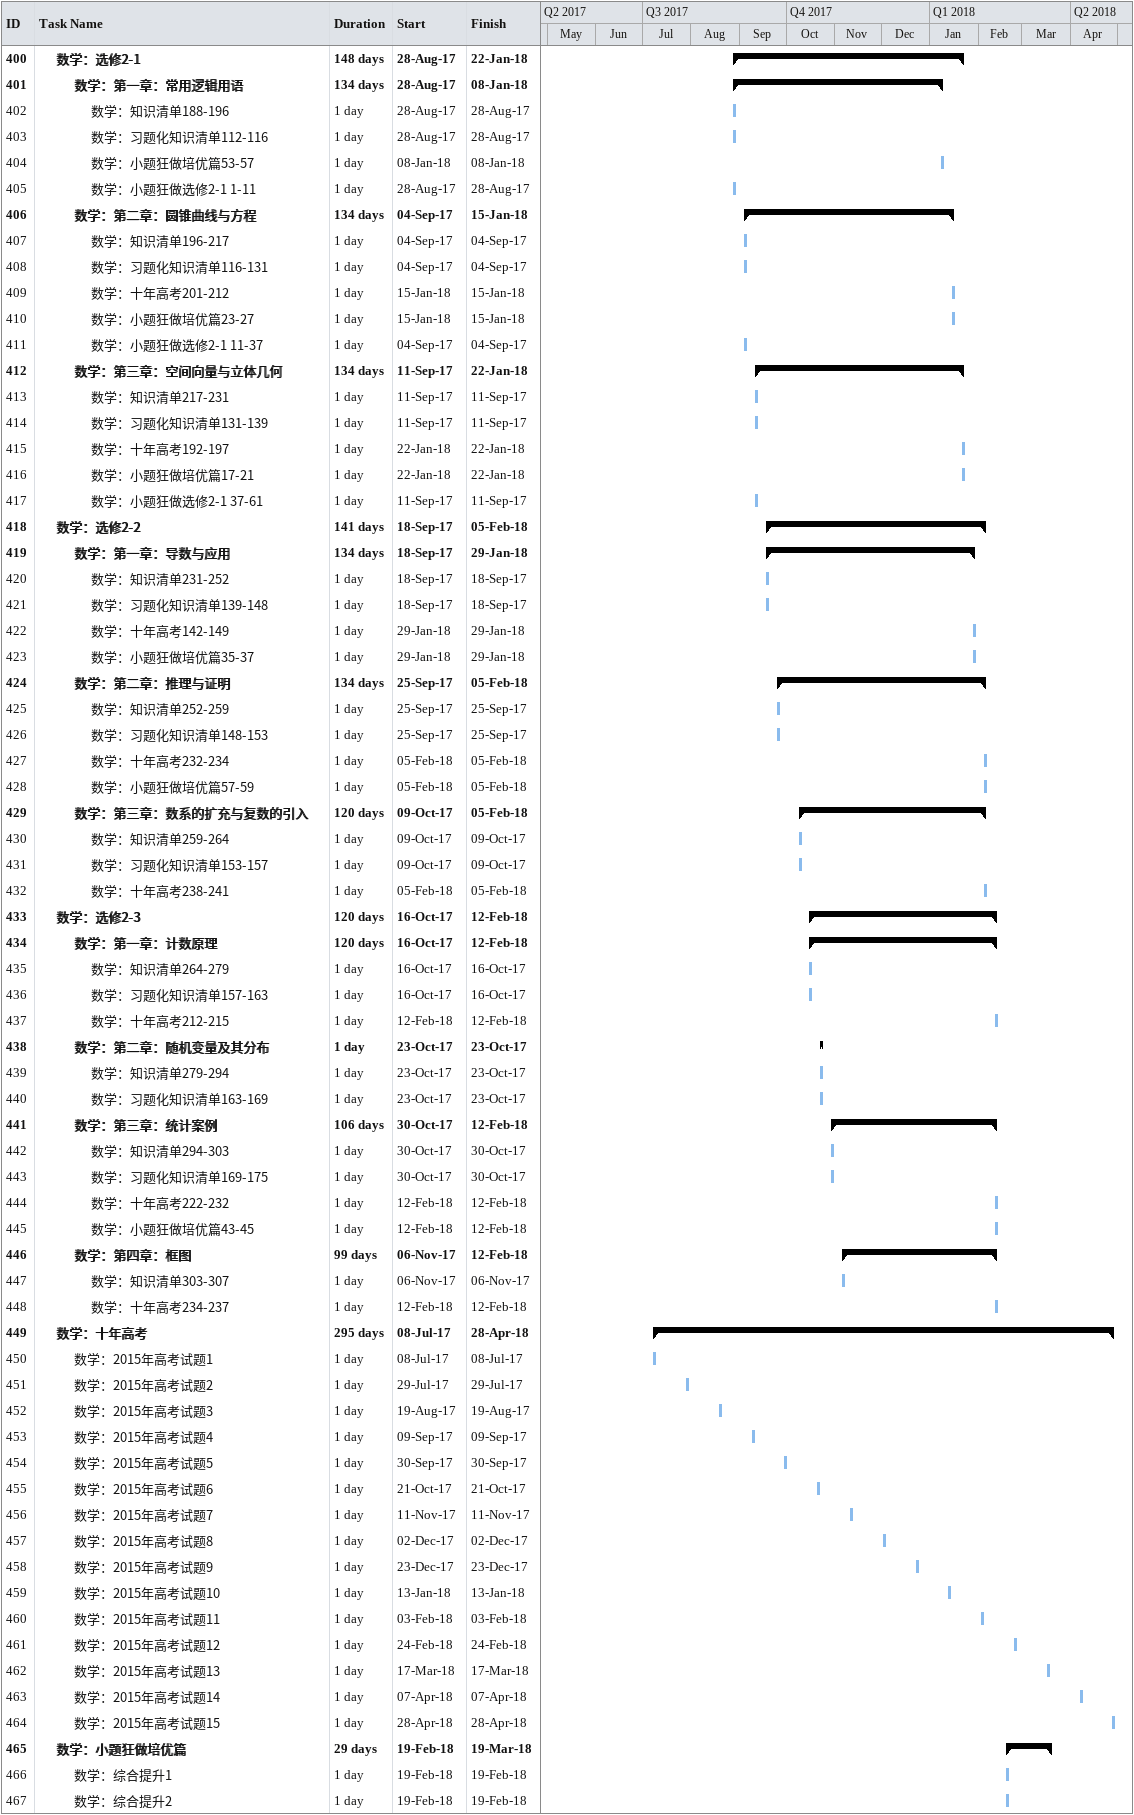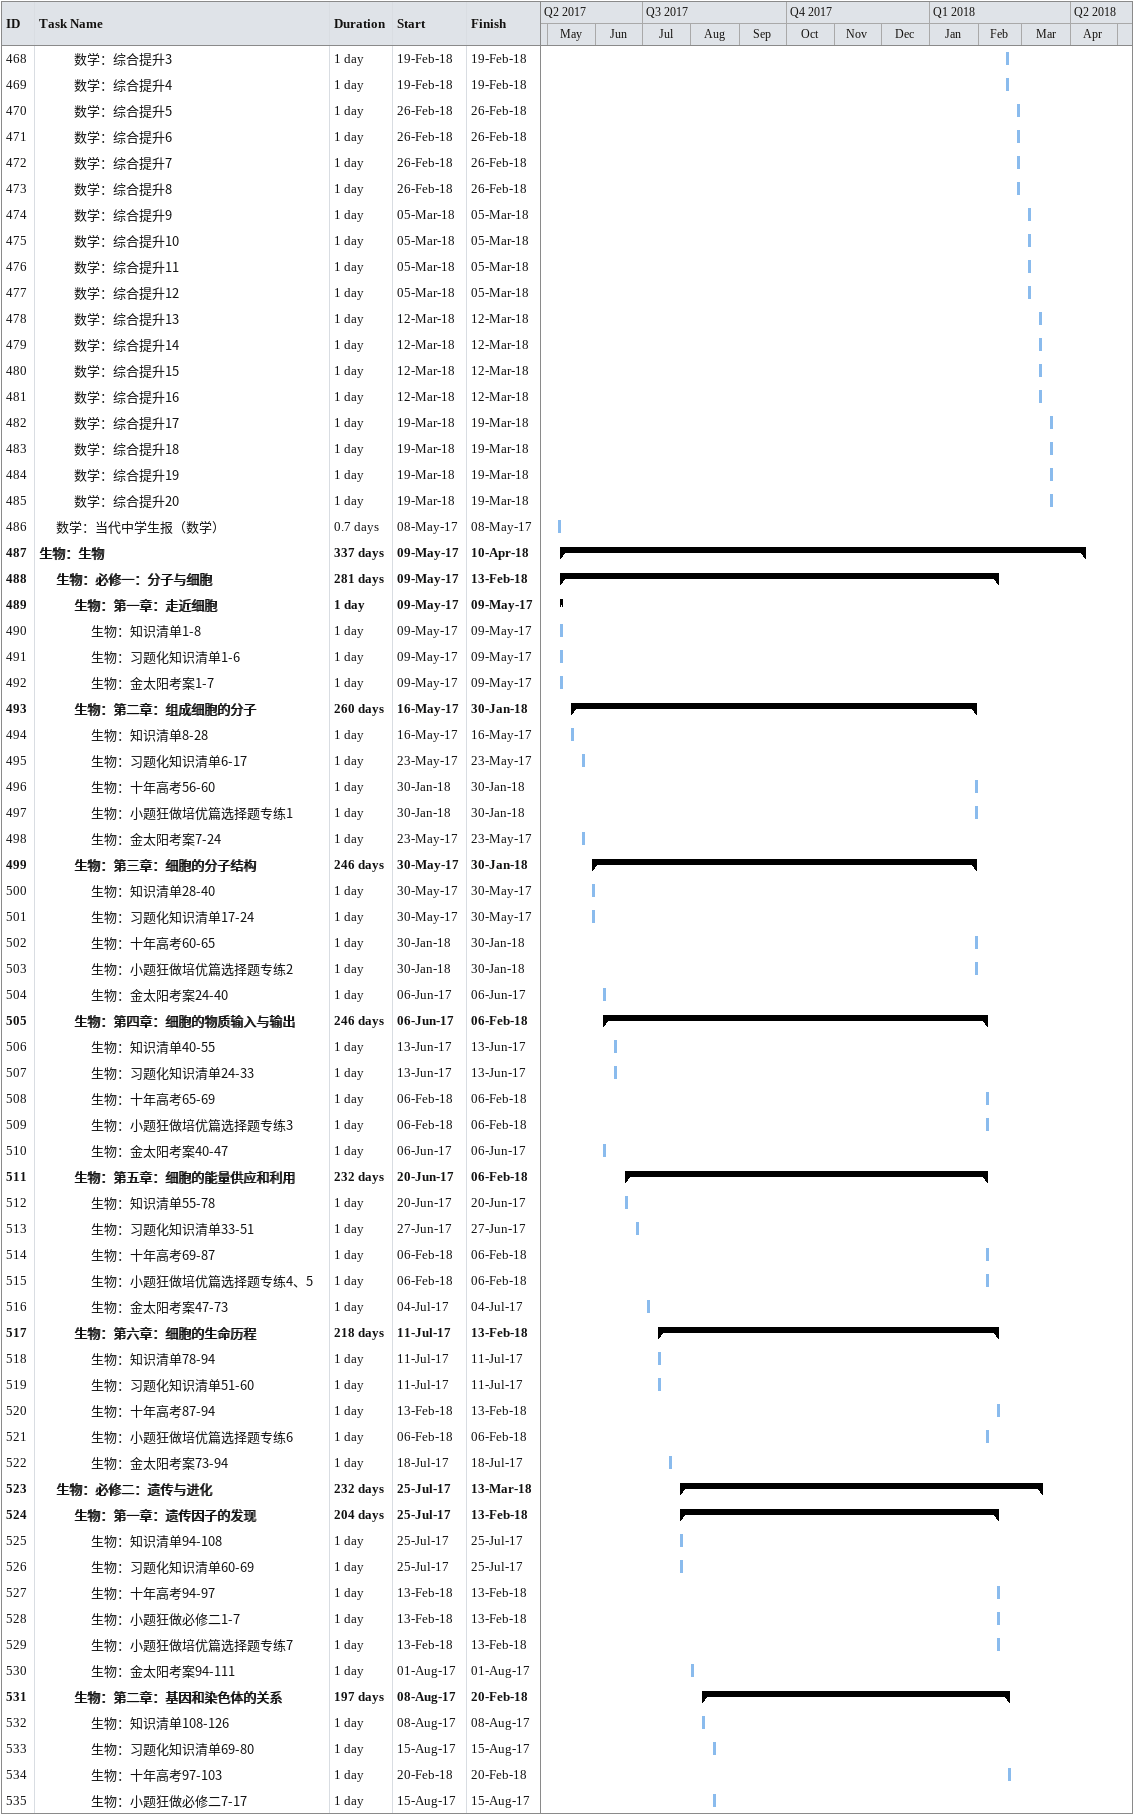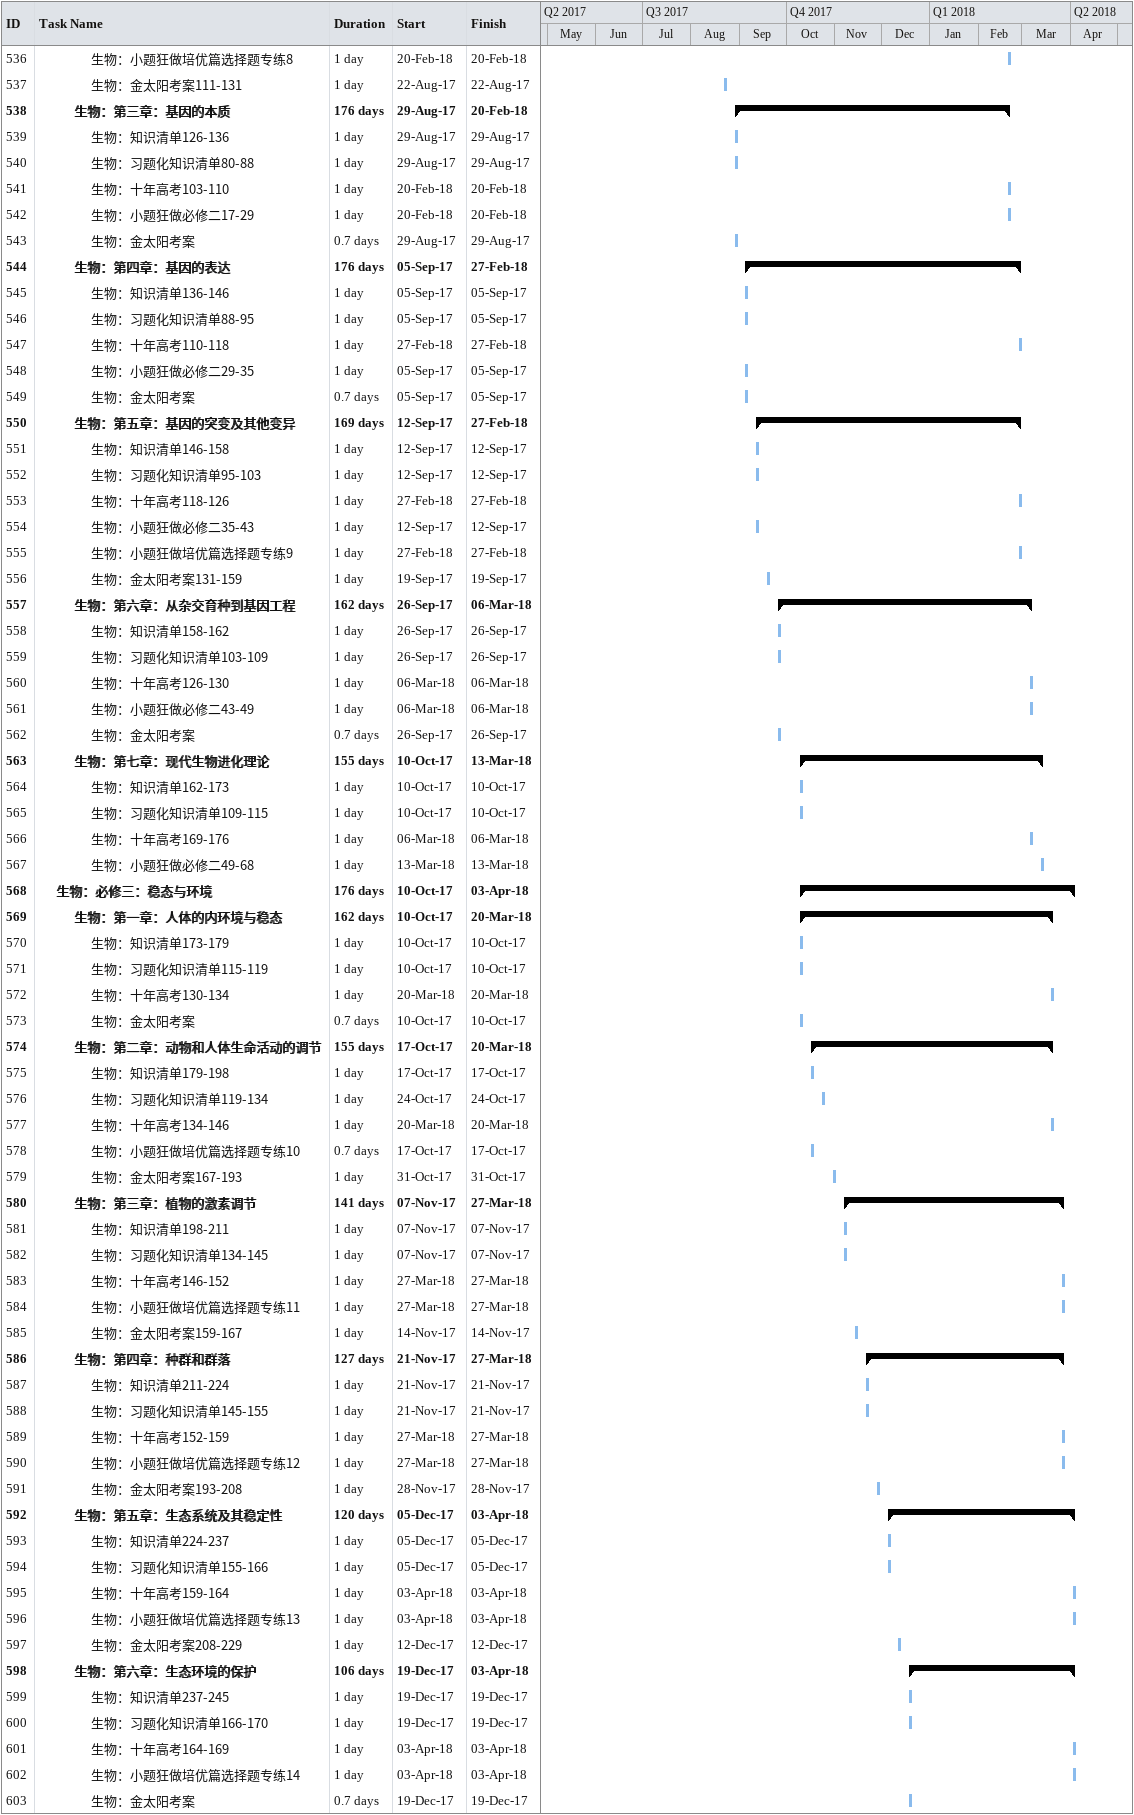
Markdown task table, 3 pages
| ID | Level | Task | Duration | Start | Finish |
|---|---|---|---|---|---|
| 400 | 2 | **数学：选修2-1** | 148d | 2017-08-28 | 2018-01-22 |
| 401 | 3 | **数学：第一章：常用逻辑用语** | 134d | 2017-08-28 | 2018-01-08 |
| 402 | 4 | 数学：知识清单188-196 | 1d | 2017-08-28 | 2017-08-28 |
| 403 | 4 | 数学：习题化知识清单112-116 | 1d | 2017-08-28 | 2017-08-28 |
| 404 | 4 | 数学：小题狂做培优篇53-57 | 1d | 2018-01-08 | 2018-01-08 |
| 405 | 4 | 数学：小题狂做选修2-1 1-11 | 1d | 2017-08-28 | 2017-08-28 |
| 406 | 3 | **数学：第二章：圆锥曲线与方程** | 134d | 2017-09-04 | 2018-01-15 |
| 407 | 4 | 数学：知识清单196-217 | 1d | 2017-09-04 | 2017-09-04 |
| 408 | 4 | 数学：习题化知识清单116-131 | 1d | 2017-09-04 | 2017-09-04 |
| 409 | 4 | 数学：十年高考201-212 | 1d | 2018-01-15 | 2018-01-15 |
| 410 | 4 | 数学：小题狂做培优篇23-27 | 1d | 2018-01-15 | 2018-01-15 |
| 411 | 4 | 数学：小题狂做选修2-1 11-37 | 1d | 2017-09-04 | 2017-09-04 |
| 412 | 3 | **数学：第三章：空间向量与立体几何** | 134d | 2017-09-11 | 2018-01-22 |
| 413 | 4 | 数学：知识清单217-231 | 1d | 2017-09-11 | 2017-09-11 |
| 414 | 4 | 数学：习题化知识清单131-139 | 1d | 2017-09-11 | 2017-09-11 |
| 415 | 4 | 数学：十年高考192-197 | 1d | 2018-01-22 | 2018-01-22 |
| 416 | 4 | 数学：小题狂做培优篇17-21 | 1d | 2018-01-22 | 2018-01-22 |
| 417 | 4 | 数学：小题狂做选修2-1 37-61 | 1d | 2017-09-11 | 2017-09-11 |
| 418 | 2 | **数学：选修2-2** | 141d | 2017-09-18 | 2018-02-05 |
| 419 | 3 | **数学：第一章：导数与应用** | 134d | 2017-09-18 | 2018-01-29 |
| 420 | 4 | 数学：知识清单231-252 | 1d | 2017-09-18 | 2017-09-18 |
| 421 | 4 | 数学：习题化知识清单139-148 | 1d | 2017-09-18 | 2017-09-18 |
| 422 | 4 | 数学：十年高考142-149 | 1d | 2018-01-29 | 2018-01-29 |
| 423 | 4 | 数学：小题狂做培优篇35-37 | 1d | 2018-01-29 | 2018-01-29 |
| 424 | 3 | **数学：第二章：推理与证明** | 134d | 2017-09-25 | 2018-02-05 |
| 425 | 4 | 数学：知识清单252-259 | 1d | 2017-09-25 | 2017-09-25 |
| 426 | 4 | 数学：习题化知识清单148-153 | 1d | 2017-09-25 | 2017-09-25 |
| 427 | 4 | 数学：十年高考232-234 | 1d | 2018-02-05 | 2018-02-05 |
| 428 | 4 | 数学：小题狂做培优篇57-59 | 1d | 2018-02-05 | 2018-02-05 |
| 429 | 3 | **数学：第三章：数系的扩充与复数的引入** | 120d | 2017-10-09 | 2018-02-05 |
| 430 | 4 | 数学：知识清单259-264 | 1d | 2017-10-09 | 2017-10-09 |
| 431 | 4 | 数学：习题化知识清单153-157 | 1d | 2017-10-09 | 2017-10-09 |
| 432 | 4 | 数学：十年高考238-241 | 1d | 2018-02-05 | 2018-02-05 |
| 433 | 2 | **数学：选修2-3** | 120d | 2017-10-16 | 2018-02-12 |
| 434 | 3 | **数学：第一章：计数原理** | 120d | 2017-10-16 | 2018-02-12 |
| 435 | 4 | 数学：知识清单264-279 | 1d | 2017-10-16 | 2017-10-16 |
| 436 | 4 | 数学：习题化知识清单157-163 | 1d | 2017-10-16 | 2017-10-16 |
| 437 | 4 | 数学：十年高考212-215 | 1d | 2018-02-12 | 2018-02-12 |
| 438 | 3 | **数学：第二章：随机变量及其分布** | 1d | 2017-10-23 | 2017-10-23 |
| 439 | 4 | 数学：知识清单279-294 | 1d | 2017-10-23 | 2017-10-23 |
| 440 | 4 | 数学：习题化知识清单163-169 | 1d | 2017-10-23 | 2017-10-23 |
| 441 | 3 | **数学：第三章：统计案例** | 106d | 2017-10-30 | 2018-02-12 |
| 442 | 4 | 数学：知识清单294-303 | 1d | 2017-10-30 | 2017-10-30 |
| 443 | 4 | 数学：习题化知识清单169-175 | 1d | 2017-10-30 | 2017-10-30 |
| 444 | 4 | 数学：十年高考222-232 | 1d | 2018-02-12 | 2018-02-12 |
| 445 | 4 | 数学：小题狂做培优篇43-45 | 1d | 2018-02-12 | 2018-02-12 |
| 446 | 3 | **数学：第四章：框图** | 99d | 2017-11-06 | 2018-02-12 |
| 447 | 4 | 数学：知识清单303-307 | 1d | 2017-11-06 | 2017-11-06 |
| 448 | 4 | 数学：十年高考234-237 | 1d | 2018-02-12 | 2018-02-12 |
| 449 | 2 | **数学：十年高考** | 295d | 2017-07-08 | 2018-04-28 |
| 450 | 3 | 数学：2015年高考试题1 | 1d | 2017-07-08 | 2017-07-08 |
| 451 | 3 | 数学：2015年高考试题2 | 1d | 2017-07-29 | 2017-07-29 |
| 452 | 3 | 数学：2015年高考试题3 | 1d | 2017-08-19 | 2017-08-19 |
| 453 | 3 | 数学：2015年高考试题4 | 1d | 2017-09-09 | 2017-09-09 |
| 454 | 3 | 数学：2015年高考试题5 | 1d | 2017-09-30 | 2017-09-30 |
| 455 | 3 | 数学：2015年高考试题6 | 1d | 2017-10-21 | 2017-10-21 |
| 456 | 3 | 数学：2015年高考试题7 | 1d | 2017-11-11 | 2017-11-11 |
| 457 | 3 | 数学：2015年高考试题8 | 1d | 2017-12-02 | 2017-12-02 |
| 458 | 3 | 数学：2015年高考试题9 | 1d | 2017-12-23 | 2017-12-23 |
| 459 | 3 | 数学：2015年高考试题10 | 1d | 2018-01-13 | 2018-01-13 |
| 460 | 3 | 数学：2015年高考试题11 | 1d | 2018-02-03 | 2018-02-03 |
| 461 | 3 | 数学：2015年高考试题12 | 1d | 2018-02-24 | 2018-02-24 |
| 462 | 3 | 数学：2015年高考试题13 | 1d | 2018-03-17 | 2018-03-17 |
| 463 | 3 | 数学：2015年高考试题14 | 1d | 2018-04-07 | 2018-04-07 |
| 464 | 3 | 数学：2015年高考试题15 | 1d | 2018-04-28 | 2018-04-28 |
| 465 | 2 | **数学：小题狂做培优篇** | 29d | 2018-02-19 | 2018-03-19 |
| 466 | 3 | 数学：综合提升1 | 1d | 2018-02-19 | 2018-02-19 |
| 467 | 3 | 数学：综合提升2 | 1d | 2018-02-19 | 2018-02-19 |
| 468 | 3 | 数学：综合提升3 | 1d | 2018-02-19 | 2018-02-19 |
| 469 | 3 | 数学：综合提升4 | 1d | 2018-02-19 | 2018-02-19 |
| 470 | 3 | 数学：综合提升5 | 1d | 2018-02-26 | 2018-02-26 |
| 471 | 3 | 数学：综合提升6 | 1d | 2018-02-26 | 2018-02-26 |
| 472 | 3 | 数学：综合提升7 | 1d | 2018-02-26 | 2018-02-26 |
| 473 | 3 | 数学：综合提升8 | 1d | 2018-02-26 | 2018-02-26 |
| 474 | 3 | 数学：综合提升9 | 1d | 2018-03-05 | 2018-03-05 |
| 475 | 3 | 数学：综合提升10 | 1d | 2018-03-05 | 2018-03-05 |
| 476 | 3 | 数学：综合提升11 | 1d | 2018-03-05 | 2018-03-05 |
| 477 | 3 | 数学：综合提升12 | 1d | 2018-03-05 | 2018-03-05 |
| 478 | 3 | 数学：综合提升13 | 1d | 2018-03-12 | 2018-03-12 |
| 479 | 3 | 数学：综合提升14 | 1d | 2018-03-12 | 2018-03-12 |
| 480 | 3 | 数学：综合提升15 | 1d | 2018-03-12 | 2018-03-12 |
| 481 | 3 | 数学：综合提升16 | 1d | 2018-03-12 | 2018-03-12 |
| 482 | 3 | 数学：综合提升17 | 1d | 2018-03-19 | 2018-03-19 |
| 483 | 3 | 数学：综合提升18 | 1d | 2018-03-19 | 2018-03-19 |
| 484 | 3 | 数学：综合提升19 | 1d | 2018-03-19 | 2018-03-19 |
| 485 | 3 | 数学：综合提升20 | 1d | 2018-03-19 | 2018-03-19 |
| 486 | 2 | 数学：当代中学生报（数学） | 0.7d | 2017-05-08 | 2017-05-08 |
| 487 | 1 | **生物：生物** | 337d | 2017-05-09 | 2018-04-10 |
| 488 | 2 | **生物：必修一：分子与细胞** | 281d | 2017-05-09 | 2018-02-13 |
| 489 | 3 | **生物：第一章：走近细胞** | 1d | 2017-05-09 | 2017-05-09 |
| 490 | 4 | 生物：知识清单1-8 | 1d | 2017-05-09 | 2017-05-09 |
| 491 | 4 | 生物：习题化知识清单1-6 | 1d | 2017-05-09 | 2017-05-09 |
| 492 | 4 | 生物：金太阳考案1-7 | 1d | 2017-05-09 | 2017-05-09 |
| 493 | 3 | **生物：第二章：组成细胞的分子** | 260d | 2017-05-16 | 2018-01-30 |
| 494 | 4 | 生物：知识清单8-28 | 1d | 2017-05-16 | 2017-05-16 |
| 495 | 4 | 生物：习题化知识清单6-17 | 1d | 2017-05-23 | 2017-05-23 |
| 496 | 4 | 生物：十年高考56-60 | 1d | 2018-01-30 | 2018-01-30 |
| 497 | 4 | 生物：小题狂做培优篇选择题专练1 | 1d | 2018-01-30 | 2018-01-30 |
| 498 | 4 | 生物：金太阳考案7-24 | 1d | 2017-05-23 | 2017-05-23 |
| 499 | 3 | **生物：第三章：细胞的分子结构** | 246d | 2017-05-30 | 2018-01-30 |
| 500 | 4 | 生物：知识清单28-40 | 1d | 2017-05-30 | 2017-05-30 |
| 501 | 4 | 生物：习题化知识清单17-24 | 1d | 2017-05-30 | 2017-05-30 |
| 502 | 4 | 生物：十年高考60-65 | 1d | 2018-01-30 | 2018-01-30 |
| 503 | 4 | 生物：小题狂做培优篇选择题专练2 | 1d | 2018-01-30 | 2018-01-30 |
| 504 | 4 | 生物：金太阳考案24-40 | 1d | 2017-06-06 | 2017-06-06 |
| 505 | 3 | **生物：第四章：细胞的物质输入与输出** | 246d | 2017-06-06 | 2018-02-06 |
| 506 | 4 | 生物：知识清单40-55 | 1d | 2017-06-13 | 2017-06-13 |
| 507 | 4 | 生物：习题化知识清单24-33 | 1d | 2017-06-13 | 2017-06-13 |
| 508 | 4 | 生物：十年高考65-69 | 1d | 2018-02-06 | 2018-02-06 |
| 509 | 4 | 生物：小题狂做培优篇选择题专练3 | 1d | 2018-02-06 | 2018-02-06 |
| 510 | 4 | 生物：金太阳考案40-47 | 1d | 2017-06-06 | 2017-06-06 |
| 511 | 3 | **生物：第五章：细胞的能量供应和利用** | 232d | 2017-06-20 | 2018-02-06 |
| 512 | 4 | 生物：知识清单55-78 | 1d | 2017-06-20 | 2017-06-20 |
| 513 | 4 | 生物：习题化知识清单33-51 | 1d | 2017-06-27 | 2017-06-27 |
| 514 | 4 | 生物：十年高考69-87 | 1d | 2018-02-06 | 2018-02-06 |
| 515 | 4 | 生物：小题狂做培优篇选择题专练4、5 | 1d | 2018-02-06 | 2018-02-06 |
| 516 | 4 | 生物：金太阳考案47-73 | 1d | 2017-07-04 | 2017-07-04 |
| 517 | 3 | **生物：第六章：细胞的生命历程** | 218d | 2017-07-11 | 2018-02-13 |
| 518 | 4 | 生物：知识清单78-94 | 1d | 2017-07-11 | 2017-07-11 |
| 519 | 4 | 生物：习题化知识清单51-60 | 1d | 2017-07-11 | 2017-07-11 |
| 520 | 4 | 生物：十年高考87-94 | 1d | 2018-02-13 | 2018-02-13 |
| 521 | 4 | 生物：小题狂做培优篇选择题专练6 | 1d | 2018-02-06 | 2018-02-06 |
| 522 | 4 | 生物：金太阳考案73-94 | 1d | 2017-07-18 | 2017-07-18 |
| 523 | 2 | **生物：必修二：遗传与进化** | 232d | 2017-07-25 | 2018-03-13 |
| 524 | 3 | **生物：第一章：遗传因子的发现** | 204d | 2017-07-25 | 2018-02-13 |
| 525 | 4 | 生物：知识清单94-108 | 1d | 2017-07-25 | 2017-07-25 |
| 526 | 4 | 生物：习题化知识清单60-69 | 1d | 2017-07-25 | 2017-07-25 |
| 527 | 4 | 生物：十年高考94-97 | 1d | 2018-02-13 | 2018-02-13 |
| 528 | 4 | 生物：小题狂做必修二1-7 | 1d | 2018-02-13 | 2018-02-13 |
| 529 | 4 | 生物：小题狂做培优篇选择题专练7 | 1d | 2018-02-13 | 2018-02-13 |
| 530 | 4 | 生物：金太阳考案94-111 | 1d | 2017-08-01 | 2017-08-01 |
| 531 | 3 | **生物：第二章：基因和染色体的关系** | 197d | 2017-08-08 | 2018-02-20 |
| 532 | 4 | 生物：知识清单108-126 | 1d | 2017-08-08 | 2017-08-08 |
| 533 | 4 | 生物：习题化知识清单69-80 | 1d | 2017-08-15 | 2017-08-15 |
| 534 | 4 | 生物：十年高考97-103 | 1d | 2018-02-20 | 2018-02-20 |
| 535 | 4 | 生物：小题狂做必修二7-17 | 1d | 2017-08-15 | 2017-08-15 |
| 536 | 4 | 生物：小题狂做培优篇选择题专练8 | 1d | 2018-02-20 | 2018-02-20 |
| 537 | 4 | 生物：金太阳考案111-131 | 1d | 2017-08-22 | 2017-08-22 |
| 538 | 3 | **生物：第三章：基因的本质** | 176d | 2017-08-29 | 2018-02-20 |
| 539 | 4 | 生物：知识清单126-136 | 1d | 2017-08-29 | 2017-08-29 |
| 540 | 4 | 生物：习题化知识清单80-88 | 1d | 2017-08-29 | 2017-08-29 |
| 541 | 4 | 生物：十年高考103-110 | 1d | 2018-02-20 | 2018-02-20 |
| 542 | 4 | 生物：小题狂做必修二17-29 | 1d | 2018-02-20 | 2018-02-20 |
| 543 | 4 | 生物：金太阳考案 | 0.7d | 2017-08-29 | 2017-08-29 |
| 544 | 3 | **生物：第四章：基因的表达** | 176d | 2017-09-05 | 2018-02-27 |
| 545 | 4 | 生物：知识清单136-146 | 1d | 2017-09-05 | 2017-09-05 |
| 546 | 4 | 生物：习题化知识清单88-95 | 1d | 2017-09-05 | 2017-09-05 |
| 547 | 4 | 生物：十年高考110-118 | 1d | 2018-02-27 | 2018-02-27 |
| 548 | 4 | 生物：小题狂做必修二29-35 | 1d | 2017-09-05 | 2017-09-05 |
| 549 | 4 | 生物：金太阳考案 | 0.7d | 2017-09-05 | 2017-09-05 |
| 550 | 3 | **生物：第五章：基因的突变及其他变异** | 169d | 2017-09-12 | 2018-02-27 |
| 551 | 4 | 生物：知识清单146-158 | 1d | 2017-09-12 | 2017-09-12 |
| 552 | 4 | 生物：习题化知识清单95-103 | 1d | 2017-09-12 | 2017-09-12 |
| 553 | 4 | 生物：十年高考118-126 | 1d | 2018-02-27 | 2018-02-27 |
| 554 | 4 | 生物：小题狂做必修二35-43 | 1d | 2017-09-12 | 2017-09-12 |
| 555 | 4 | 生物：小题狂做培优篇选择题专练9 | 1d | 2018-02-27 | 2018-02-27 |
| 556 | 4 | 生物：金太阳考案131-159 | 1d | 2017-09-19 | 2017-09-19 |
| 557 | 3 | **生物：第六章：从杂交育种到基因工程** | 162d | 2017-09-26 | 2018-03-06 |
| 558 | 4 | 生物：知识清单158-162 | 1d | 2017-09-26 | 2017-09-26 |
| 559 | 4 | 生物：习题化知识清单103-109 | 1d | 2017-09-26 | 2017-09-26 |
| 560 | 4 | 生物：十年高考126-130 | 1d | 2018-03-06 | 2018-03-06 |
| 561 | 4 | 生物：小题狂做必修二43-49 | 1d | 2018-03-06 | 2018-03-06 |
| 562 | 4 | 生物：金太阳考案 | 0.7d | 2017-09-26 | 2017-09-26 |
| 563 | 3 | **生物：第七章：现代生物进化理论** | 155d | 2017-10-10 | 2018-03-13 |
| 564 | 4 | 生物：知识清单162-173 | 1d | 2017-10-10 | 2017-10-10 |
| 565 | 4 | 生物：习题化知识清单109-115 | 1d | 2017-10-10 | 2017-10-10 |
| 566 | 4 | 生物：十年高考169-176 | 1d | 2018-03-06 | 2018-03-06 |
| 567 | 4 | 生物：小题狂做必修二49-68 | 1d | 2018-03-13 | 2018-03-13 |
| 568 | 2 | **生物：必修三：稳态与环境** | 176d | 2017-10-10 | 2018-04-03 |
| 569 | 3 | **生物：第一章：人体的内环境与稳态** | 162d | 2017-10-10 | 2018-03-20 |
| 570 | 4 | 生物：知识清单173-179 | 1d | 2017-10-10 | 2017-10-10 |
| 571 | 4 | 生物：习题化知识清单115-119 | 1d | 2017-10-10 | 2017-10-10 |
| 572 | 4 | 生物：十年高考130-134 | 1d | 2018-03-20 | 2018-03-20 |
| 573 | 4 | 生物：金太阳考案 | 0.7d | 2017-10-10 | 2017-10-10 |
| 574 | 3 | **生物：第二章：动物和人体生命活动的调节** | 155d | 2017-10-17 | 2018-03-20 |
| 575 | 4 | 生物：知识清单179-198 | 1d | 2017-10-17 | 2017-10-17 |
| 576 | 4 | 生物：习题化知识清单119-134 | 1d | 2017-10-24 | 2017-10-24 |
| 577 | 4 | 生物：十年高考134-146 | 1d | 2018-03-20 | 2018-03-20 |
| 578 | 4 | 生物：小题狂做培优篇选择题专练10 | 0.7d | 2017-10-17 | 2017-10-17 |
| 579 | 4 | 生物：金太阳考案167-193 | 1d | 2017-10-31 | 2017-10-31 |
| 580 | 3 | **生物：第三章：植物的激素调节** | 141d | 2017-11-07 | 2018-03-27 |
| 581 | 4 | 生物：知识清单198-211 | 1d | 2017-11-07 | 2017-11-07 |
| 582 | 4 | 生物：习题化知识清单134-145 | 1d | 2017-11-07 | 2017-11-07 |
| 583 | 4 | 生物：十年高考146-152 | 1d | 2018-03-27 | 2018-03-27 |
| 584 | 4 | 生物：小题狂做培优篇选择题专练11 | 1d | 2018-03-27 | 2018-03-27 |
| 585 | 4 | 生物：金太阳考案159-167 | 1d | 2017-11-14 | 2017-11-14 |
| 586 | 3 | **生物：第四章：种群和群落** | 127d | 2017-11-21 | 2018-03-27 |
| 587 | 4 | 生物：知识清单211-224 | 1d | 2017-11-21 | 2017-11-21 |
| 588 | 4 | 生物：习题化知识清单145-155 | 1d | 2017-11-21 | 2017-11-21 |
| 589 | 4 | 生物：十年高考152-159 | 1d | 2018-03-27 | 2018-03-27 |
| 590 | 4 | 生物：小题狂做培优篇选择题专练12 | 1d | 2018-03-27 | 2018-03-27 |
| 591 | 4 | 生物：金太阳考案193-208 | 1d | 2017-11-28 | 2017-11-28 |
| 592 | 3 | **生物：第五章：生态系统及其稳定性** | 120d | 2017-12-05 | 2018-04-03 |
| 593 | 4 | 生物：知识清单224-237 | 1d | 2017-12-05 | 2017-12-05 |
| 594 | 4 | 生物：习题化知识清单155-166 | 1d | 2017-12-05 | 2017-12-05 |
| 595 | 4 | 生物：十年高考159-164 | 1d | 2018-04-03 | 2018-04-03 |
| 596 | 4 | 生物：小题狂做培优篇选择题专练13 | 1d | 2018-04-03 | 2018-04-03 |
| 597 | 4 | 生物：金太阳考案208-229 | 1d | 2017-12-12 | 2017-12-12 |
| 598 | 3 | **生物：第六章：生态环境的保护** | 106d | 2017-12-19 | 2018-04-03 |
| 599 | 4 | 生物：知识清单237-245 | 1d | 2017-12-19 | 2017-12-19 |
| 600 | 4 | 生物：习题化知识清单166-170 | 1d | 2017-12-19 | 2017-12-19 |
| 601 | 4 | 生物：十年高考164-169 | 1d | 2018-04-03 | 2018-04-03 |
| 602 | 4 | 生物：小题狂做培优篇选择题专练14 | 1d | 2018-04-03 | 2018-04-03 |
| 603 | 4 | 生物：金太阳考案 | 0.7d | 2017-12-19 | 2017-12-19 |
